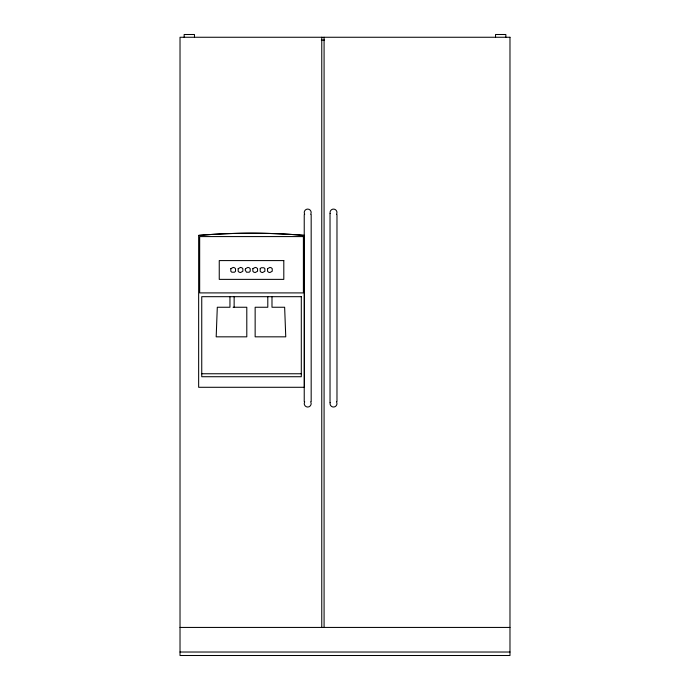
<?xml version="1.0" encoding="UTF-8"?>
<svg xmlns="http://www.w3.org/2000/svg" width="690" height="690" viewBox="0 0 690 690"><rect width="100%" height="100%" fill="white"/><g stroke="black" fill="none" stroke-linecap="round" stroke-linejoin="round"><path stroke-width="1.03" d="M198.651 235.411C233.824 232.478 269.229 232.478 304.402 235.411L304.402 387.288L198.651 387.288L198.651 235.411A634.8 634.8 0 0 1 304.402 235.411M321.298 40.08L324.533 40.08M233.099 307.248L246.796 307.248L246.796 336.832L216.186 336.832L217.298 307.248L229.951 307.248L229.951 296.683M201.747 373.756L301.306 373.756M180.021 627.434L509.979 627.434M180.021 652.024L509.979 652.024M505.848 37.26L505.848 34.5L495.524 34.5L495.524 37.26M336.979 214.581L336.979 401.537M330.027 213.477L330.027 402.641M324.084 37.26L324.084 627.434M321.764 37.26L321.764 627.434M311.173 214.581L311.173 401.537M304.23 214.581L304.23 401.537M271.989 296.683L271.989 307.248L284.642 307.248L285.755 336.832L255.145 336.832L255.145 307.248L267.798 307.248L267.798 296.683M234.143 296.683L234.143 307.248M194.476 37.26L194.476 34.5L184.152 34.5L184.152 37.26M304.695 214.28A3.476 3.476 0 0 1 307.697 209.07A3.476 3.476 0 0 1 310.707 214.28M330.148 213.443A3.476 3.476 0 0 1 333.951 209.105A3.476 3.476 0 0 1 336.513 214.28M336.513 401.839A3.476 3.476 0 0 1 333.951 407.014A3.476 3.476 0 0 1 330.148 402.675M310.707 401.839A3.476 3.476 0 0 1 307.697 407.048A3.476 3.476 0 0 1 304.695 401.839M230.822 268.695L230.822 271.265L231.814 272.205L234.522 272.205L235.514 271.265L235.514 268.695L234.522 267.755L233.168 267.41L230.822 268.695M238.171 268.695L238.171 271.265L239.163 272.205L240.517 272.55L242.854 271.265L242.854 268.695L241.871 267.755L240.517 267.41L238.171 268.695M245.511 268.695L245.148 269.98L246.503 272.205L249.211 272.205L250.203 271.265L250.203 268.695L249.211 267.755L247.857 267.41L245.511 268.695M252.851 268.695L252.851 271.265L253.842 272.205L255.197 272.55L257.543 271.265L257.543 268.695L256.551 267.755L255.197 267.41L252.851 268.695M260.199 268.695L260.199 271.265L261.191 272.205L262.545 272.55L264.882 271.265L264.882 268.695L263.89 267.755L261.191 267.755L260.199 268.695M267.539 268.695L267.539 271.265L268.531 272.205L269.885 272.55L272.231 271.265L272.231 268.695L271.239 267.755L269.885 267.41L267.539 268.695M509.979 37.26L180.021 37.26L180.021 655.5L509.979 655.5L509.979 37.26M303.393 236.584L199.669 236.584L199.669 292.905L303.393 292.905L303.393 236.584M283.806 260.587L219.248 260.587L219.248 279.372L283.806 279.372L283.806 260.587M301.306 296.683L201.747 296.683L201.747 376.723L301.306 376.723L301.306 296.683"/></g></svg>
